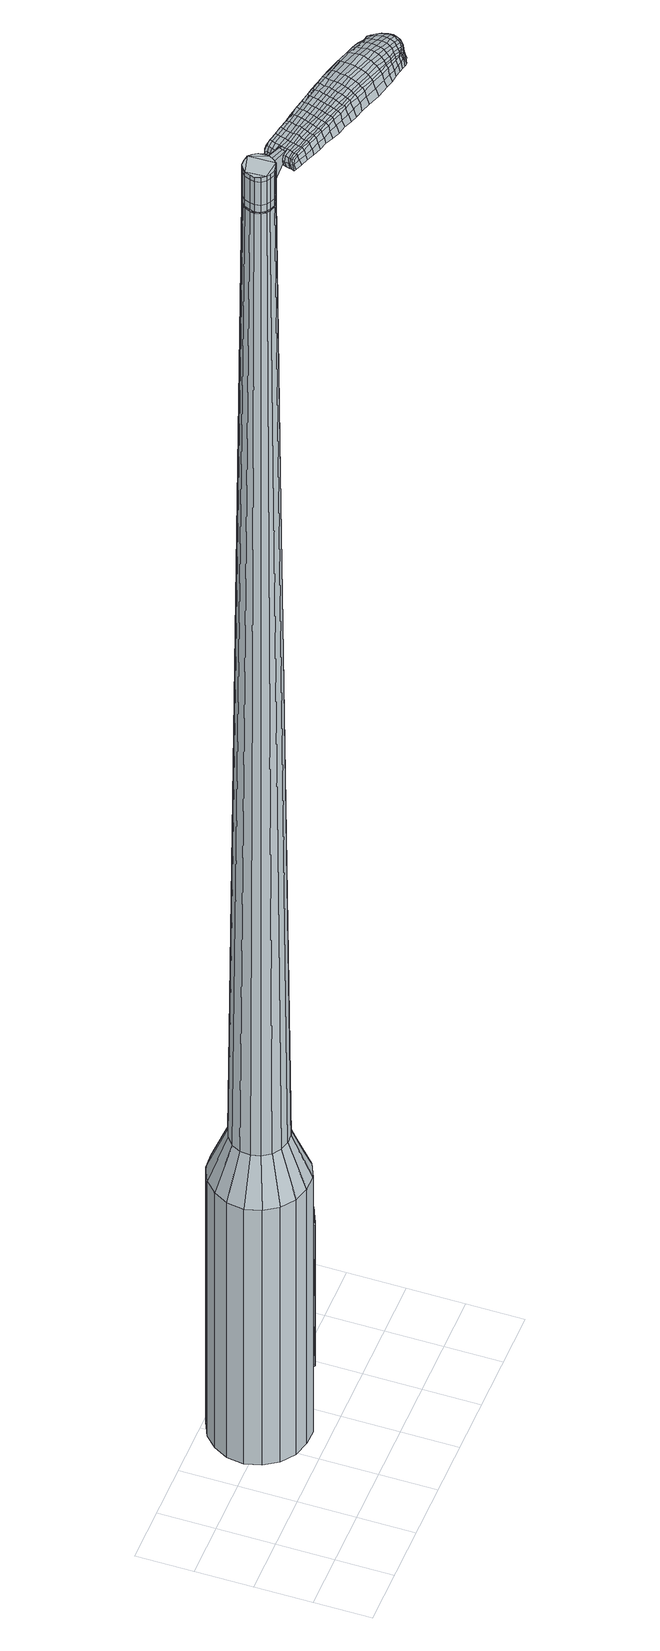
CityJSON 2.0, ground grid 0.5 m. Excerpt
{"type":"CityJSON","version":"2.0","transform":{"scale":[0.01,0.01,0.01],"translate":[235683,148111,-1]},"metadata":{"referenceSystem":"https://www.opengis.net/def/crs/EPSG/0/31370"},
"CityObjects":{
"object1":{"type":"GenericCityObject","attributes":{"cluster":174,"mean_distance_to_centroid":0.122,"new_centroid_x":235684.15,"new_centroid_y":148112.05,"mean_distance_to_camera":5.03,"H1":-2.12,"H2":-14.89,"Z_final":112.78,"cluster2":-1,"proj_x":235683.38,"proj_y":148114.63,"id_line":64662,"bearing_l":253.35,"distance":2.69,"orientation":"left","G_obj":343.35},"geometry":[{"type":"MultiSurface","lod":"2","boundaries":[[[0,1,2,3]],[[1,4,5,2]],[[4,6,7,5]],[[6,8,9,7]],[[8,10,11,9]],[[10,12,13,11]],[[12,14,15,13]],[[14,16,17,15]],[[16,18,19,17]],[[18,20,21,19]],[[20,22,23,21]],[[22,24,25,23]],[[24,26,27,25]],[[26,28,29,27]],[[28,30,31,29]],[[30,32,33,31]],[[32,34,35,33]],[[34,0,3,35]],[[36,37,38,39]],[[38,40,41,42]],[[41,43,42]],[[42,44,45,46]],[[45,47,46]],[[46,48,49,50]],[[49,51,50]],[[42,46,50,38]],[[50,52,39,38]],[[53,36,39]],[[2,5,7,35]],[[7,9,11,15]],[[11,13,15]],[[15,17,19,23]],[[19,21,23]],[[23,25,27,31]],[[27,29,31]],[[15,23,31,7]],[[31,33,35,7]],[[3,2,35]],[[1,0,54,55]],[[0,34,56,54]],[[34,32,57,56]],[[32,30,58,57]],[[30,28,59,58]],[[28,26,60,59]],[[26,24,61,60]],[[24,22,62,61]],[[22,20,63,62]],[[20,18,64,63]],[[18,16,65,64]],[[16,14,66,65]],[[14,12,67,66]],[[12,10,68,67]],[[10,8,69,68]],[[8,6,70,69]],[[6,4,71,70]],[[4,1,55,71]],[[55,54,72,73]],[[54,56,74,72]],[[56,57,75,74]],[[57,58,76,75]],[[58,59,77,76]],[[59,60,78,77]],[[60,61,79,78]],[[61,62,80,79]],[[62,63,81,80]],[[63,64,82,81]],[[64,65,83,82]],[[65,66,84,83]],[[66,67,85,84]],[[67,68,86,85]],[[68,69,87,86]],[[69,70,88,87]],[[70,71,89,88]],[[71,55,73,89]],[[72,90,91,73]],[[92,93,90,72]],[[94,95,93,92]],[[96,97,95,94]],[[98,99,97,96]],[[100,101,99,98]],[[102,103,101,100]],[[104,105,103,102]],[[106,107,105,104]],[[82,108,107,106]],[[109,110,108,82]],[[111,112,110,109]],[[113,114,112,111]],[[115,116,114,113]],[[117,118,116,115]],[[119,120,118,117]],[[121,122,120,119]],[[73,91,122,121]],[[123,124,125,126]],[[127,123,126,128]],[[129,127,128,130]],[[131,129,130,132]],[[133,131,132,134]],[[135,133,134,136]],[[137,135,136,138]],[[139,137,138,140]],[[141,139,140,142]],[[143,141,142,144]],[[145,143,144,146]],[[147,145,146,148]],[[149,147,148,150]],[[151,149,150,152]],[[153,151,152,154]],[[155,153,154,156]],[[74,92,72]],[[74,75,94,92]],[[75,76,96,94]],[[76,77,98,96]],[[77,78,100,98]],[[78,79,102,100]],[[79,80,104,102]],[[80,81,106,104]],[[81,82,106]],[[83,109,82]],[[83,84,111,109]],[[84,85,113,111]],[[85,86,115,113]],[[86,87,117,115]],[[87,88,119,117]],[[88,89,121,119]],[[89,73,121]],[[157,122,91]],[[157,158,120,122]],[[158,159,118,120]],[[159,160,116,118]],[[160,161,114,116]],[[161,162,112,114]],[[162,163,110,112]],[[163,108,110]],[[164,107,108]],[[164,165,105,107]],[[165,166,103,105]],[[166,167,101,103]],[[167,168,99,101]],[[168,169,97,99]],[[169,170,95,97]],[[170,171,93,95]],[[171,90,93]],[[39,52,155,172]],[[91,90,173,156]],[[53,39,172,124]],[[90,171,125,173]],[[36,53,124,123]],[[171,170,126,125]],[[37,36,123,127]],[[170,169,128,126]],[[38,37,127,129]],[[169,168,130,128]],[[40,38,129,131]],[[168,167,132,130]],[[41,40,131,133]],[[167,166,134,132]],[[43,41,133,135]],[[166,165,136,134]],[[42,43,135,137]],[[165,164,138,136]],[[44,42,137,139]],[[164,108,140,138]],[[45,44,139,141]],[[108,163,142,140]],[[47,45,141,143]],[[163,162,144,142]],[[46,47,143,145]],[[162,161,146,144]],[[48,46,145,147]],[[161,160,148,146]],[[49,48,147,149]],[[160,159,150,148]],[[51,49,149,151]],[[159,158,152,150]],[[50,51,151,153]],[[158,157,154,152]],[[52,50,153,155]],[[157,91,156,154]],[[155,156,174,175]],[[156,173,176,174]],[[173,125,177,176]],[[125,124,178,177]],[[124,172,179,178]],[[172,155,175,179]],[[180,181,182,183]],[[184,180,183,185]],[[180,184,186,187]],[[181,180,187,188]],[[189,190,191,192]],[[193,189,192,194]],[[189,193,195,196]],[[190,189,196,197]],[[198,199,200,201]],[[202,198,201,203]],[[198,202,204,205]],[[199,198,205,206]],[[207,208,209,210]],[[211,207,210,212]],[[207,211,213,214]],[[208,207,214,215]],[[216,217,218,219]],[[220,216,219,221]],[[216,220,222,223]],[[217,216,223,224]],[[225,226,227,228]],[[229,225,228,230]],[[225,229,231,232]],[[226,225,232,233]],[[234,235,236,237]],[[226,234,237,227]],[[234,226,233,238]],[[235,234,238,239]],[[240,241,242,243]],[[235,240,243,236]],[[240,235,239,244]],[[241,240,244,245]],[[246,184,185,247]],[[241,246,247,242]],[[246,241,245,248]],[[184,246,248,186]],[[249,250,251,252]],[[253,249,252,254]],[[249,253,255,256]],[[250,249,256,257]],[[258,259,260,261]],[[250,258,261,251]],[[258,250,257,262]],[[259,258,262,263]],[[264,265,266,267]],[[259,264,267,260]],[[264,259,263,268]],[[265,264,268,269]],[[270,271,272,273]],[[265,270,273,266]],[[270,265,269,274]],[[271,270,274,275]],[[276,181,188,277]],[[271,276,277,272]],[[276,271,275,278]],[[181,276,278,182]],[[279,280,281,282]],[[283,279,282,284]],[[279,283,285,286]],[[280,279,286,287]],[[288,289,290,291]],[[280,288,291,281]],[[288,280,287,292]],[[289,288,292,293]],[[294,295,296,297]],[[289,294,297,290]],[[294,289,293,298]],[[295,294,298,299]],[[300,193,194,301]],[[295,300,301,296]],[[300,295,299,302]],[[193,300,302,195]],[[303,304,305,306]],[[307,303,306,308]],[[303,307,309,310]],[[304,303,310,311]],[[312,313,314,315]],[[304,312,315,305]],[[312,304,311,316]],[[313,312,316,317]],[[318,319,320,321]],[[313,318,321,314]],[[318,313,317,322]],[[319,318,322,323]],[[324,325,326,327]],[[319,324,327,320]],[[324,319,323,328]],[[325,324,328,329]],[[330,190,197,331]],[[325,330,331,326]],[[330,325,329,332]],[[190,330,332,191]],[[333,219,218,334]],[[335,333,334,336]],[[333,335,337,338]],[[219,333,338,221]],[[339,335,336,340]],[[341,339,340,342]],[[339,341,343,344]],[[335,339,344,337]],[[345,341,342,346]],[[347,345,346,348]],[[345,347,349,350]],[[341,345,350,343]],[[351,347,348,352]],[[353,351,352,354]],[[351,353,355,356]],[[347,351,356,349]],[[357,353,354,358]],[[208,357,358,209]],[[357,208,215,359]],[[353,357,359,355]],[[360,361,206,205]],[[362,360,205,204]],[[360,362,363,364]],[[361,360,364,365]],[[366,367,365,364]],[[368,366,364,363]],[[366,368,369,370]],[[367,366,370,371]],[[372,373,371,370]],[[374,372,370,369]],[[372,374,375,376]],[[373,372,376,377]],[[378,379,377,376]],[[380,378,376,375]],[[378,380,213,211]],[[379,378,211,212]],[[381,382,383,384]],[[283,381,384,285]],[[381,283,284,385]],[[382,381,385,386]],[[387,202,203,388]],[[382,387,388,383]],[[387,382,386,389]],[[202,387,389,204]],[[390,391,392,393]],[[229,390,393,231]],[[390,229,230,394]],[[391,390,394,395]],[[396,397,398,399]],[[391,396,399,392]],[[396,391,395,400]],[[397,396,400,401]],[[402,199,206,403]],[[397,402,403,398]],[[402,397,401,404]],[[199,402,404,200]],[[405,406,407,408]],[[187,405,408,188]],[[405,187,186,409]],[[406,405,409,410]],[[411,412,413,414]],[[406,411,414,407]],[[411,406,410,415]],[[412,411,415,416]],[[417,210,209,418]],[[412,417,418,413]],[[417,412,416,419]],[[210,417,419,212]],[[420,421,422,423]],[[192,420,423,194]],[[420,192,191,424]],[[421,420,424,425]],[[426,214,213,427]],[[421,426,427,422]],[[426,421,425,428]],[[214,426,428,215]],[[429,430,431,432]],[[307,429,432,309]],[[429,307,308,433]],[[430,429,433,434]],[[435,220,221,436]],[[430,435,436,431]],[[435,430,434,437]],[[220,435,437,222]],[[438,439,440,441]],[[253,438,441,255]],[[438,253,254,442]],[[439,438,442,443]],[[444,445,446,447]],[[439,444,447,440]],[[444,439,443,448]],[[445,444,448,449]],[[450,217,224,451]],[[445,450,451,446]],[[450,445,449,452]],[[217,450,452,218]],[[453,454,443,442]],[[252,453,442,254]],[[453,252,251,455]],[[454,453,455,456]],[[457,458,449,448]],[[454,457,448,443]],[[457,454,456,459]],[[458,457,459,460]],[[461,334,218,452]],[[458,461,452,449]],[[461,458,460,462]],[[334,461,462,336]],[[463,464,465,466]],[[310,463,466,311]],[[463,310,309,432]],[[464,463,432,431]],[[467,338,337,468]],[[464,467,468,465]],[[467,464,431,436]],[[338,467,436,221]],[[469,470,456,455]],[[261,469,455,251]],[[469,261,260,471]],[[470,469,471,472]],[[473,474,460,459]],[[470,473,459,456]],[[473,470,472,475]],[[474,473,475,476]],[[477,340,336,462]],[[474,477,462,460]],[[477,474,476,478]],[[340,477,478,342]],[[479,480,481,482]],[[316,479,482,317]],[[479,316,311,466]],[[480,479,466,465]],[[483,344,343,484]],[[480,483,484,481]],[[483,480,465,468]],[[344,483,468,337]],[[485,486,472,471]],[[267,485,471,260]],[[485,267,266,487]],[[486,485,487,488]],[[489,490,476,475]],[[486,489,475,472]],[[489,486,488,491]],[[490,489,491,492]],[[493,346,342,478]],[[490,493,478,476]],[[493,490,492,494]],[[346,493,494,348]],[[495,496,497,498]],[[322,495,498,323]],[[495,322,317,482]],[[496,495,482,481]],[[499,350,349,500]],[[496,499,500,497]],[[499,496,481,484]],[[350,499,484,343]],[[501,502,488,487]],[[273,501,487,266]],[[501,273,272,503]],[[502,501,503,504]],[[505,506,492,491]],[[502,505,491,488]],[[505,502,504,507]],[[506,505,507,508]],[[509,352,348,494]],[[506,509,494,492]],[[509,506,508,510]],[[352,509,510,354]],[[511,512,513,514]],[[328,511,514,329]],[[511,328,323,498]],[[512,511,498,497]],[[515,356,355,516]],[[512,515,516,513]],[[515,512,497,500]],[[356,515,500,349]],[[517,518,504,503]],[[277,517,503,272]],[[517,277,188,408]],[[518,517,408,407]],[[519,520,508,507]],[[518,519,507,504]],[[519,518,407,414]],[[520,519,414,413]],[[521,358,354,510]],[[520,521,510,508]],[[521,520,413,418]],[[358,521,418,209]],[[522,523,425,424]],[[332,522,424,191]],[[522,332,329,514]],[[523,522,514,513]],[[524,359,215,428]],[[523,524,428,425]],[[524,523,513,516]],[[359,524,516,355]],[[525,526,386,385]],[[282,525,385,284]],[[525,282,281,527]],[[526,525,527,528]],[[529,362,204,389]],[[526,529,389,386]],[[529,526,528,530]],[[362,529,530,363]],[[531,532,533,534]],[[232,531,534,233]],[[531,232,231,393]],[[532,531,393,392]],[[535,536,537,538]],[[532,535,538,533]],[[535,532,392,399]],[[536,535,399,398]],[[539,361,365,540]],[[536,539,540,537]],[[539,536,398,403]],[[361,539,403,206]],[[541,542,528,527]],[[291,541,527,281]],[[541,291,290,543]],[[542,541,543,544]],[[545,368,363,530]],[[542,545,530,528]],[[545,542,544,546]],[[368,545,546,369]],[[547,548,549,550]],[[238,547,550,239]],[[547,238,233,534]],[[548,547,534,533]],[[551,552,553,554]],[[548,551,554,549]],[[551,548,533,538]],[[552,551,538,537]],[[555,367,371,556]],[[552,555,556,553]],[[555,552,537,540]],[[367,555,540,365]],[[557,558,544,543]],[[297,557,543,290]],[[557,297,296,559]],[[558,557,559,560]],[[561,374,369,546]],[[558,561,546,544]],[[561,558,560,562]],[[374,561,562,375]],[[563,564,565,566]],[[244,563,566,245]],[[563,244,239,550]],[[564,563,550,549]],[[567,568,569,570]],[[564,567,570,565]],[[567,564,549,554]],[[568,567,554,553]],[[571,373,377,572]],[[568,571,572,569]],[[571,568,553,556]],[[373,571,556,371]],[[573,574,560,559]],[[301,573,559,296]],[[573,301,194,423]],[[574,573,423,422]],[[575,380,375,562]],[[574,575,562,560]],[[575,574,422,427]],[[380,575,427,213]],[[576,577,410,409]],[[248,576,409,186]],[[576,248,245,566]],[[577,576,566,565]],[[578,579,416,415]],[[577,578,415,410]],[[578,577,565,570]],[[579,578,570,569]],[[580,379,212,419]],[[579,580,419,416]],[[580,579,569,572]],[[379,580,572,377]],[[581,582,583,584]],[[584,583,585,586]],[[587,585,583,588]],[[588,583,582,589]],[[590,591,592,593]],[[593,592,594,595]],[[596,594,592,597]],[[597,592,591,598]],[[599,600,601,602]],[[602,601,603,604]],[[605,603,601,606]],[[606,601,600,607]],[[608,609,610,611]],[[611,610,612,613]],[[614,612,610,615]],[[615,610,609,616]],[[617,618,619,620]],[[620,619,621,622]],[[623,621,619,624]],[[624,619,618,625]],[[626,627,628,629]],[[629,628,630,631]],[[632,630,628,633]],[[633,628,627,634]],[[635,636,637,638]],[[638,637,627,626]],[[634,627,637,639]],[[639,637,636,640]],[[641,642,643,644]],[[644,643,636,635]],[[640,636,643,645]],[[645,643,642,646]],[[586,585,647,648]],[[648,647,642,641]],[[646,642,647,649]],[[649,647,585,587]],[[650,651,652,653]],[[653,652,654,655]],[[656,654,652,657]],[[657,652,651,658]],[[659,660,661,662]],[[662,661,651,650]],[[658,651,661,663]],[[663,661,660,664]],[[665,666,667,668]],[[668,667,660,659]],[[664,660,667,669]],[[669,667,666,670]],[[671,672,673,674]],[[674,673,666,665]],[[670,666,673,675]],[[675,673,672,676]],[[589,582,677,678]],[[678,677,672,671]],[[676,672,677,679]],[[679,677,582,581]],[[680,681,682,683]],[[683,682,684,685]],[[686,684,682,687]],[[687,682,681,688]],[[689,690,691,692]],[[692,691,681,680]],[[688,681,691,693]],[[693,691,690,694]],[[695,696,697,698]],[[698,697,690,689]],[[694,690,697,699]],[[699,697,696,700]],[[595,594,701,702]],[[702,701,696,695]],[[700,696,701,703]],[[703,701,594,596]],[[704,705,706,707]],[[707,706,708,709]],[[710,708,706,711]],[[711,706,705,712]],[[713,714,715,716]],[[716,715,705,704]],[[712,705,715,717]],[[717,715,714,718]],[[719,720,721,722]],[[722,721,714,713]],[[718,714,721,723]],[[723,721,720,724]],[[725,726,727,728]],[[728,727,720,719]],[[724,720,727,729]],[[729,727,726,730]],[[598,591,731,732]],[[732,731,726,725]],[[730,726,731,733]],[[733,731,591,590]],[[617,620,734,735]],[[735,734,736,737]],[[738,736,734,739]],[[739,734,620,622]],[[737,736,740,741]],[[741,740,742,743]],[[744,742,740,745]],[[745,740,736,738]],[[743,742,746,747]],[[747,746,748,749]],[[750,748,746,751]],[[751,746,742,744]],[[749,748,752,753]],[[753,752,754,755]],[[756,754,752,757]],[[757,752,748,750]],[[755,754,758,759]],[[759,758,609,608]],[[616,609,758,760]],[[760,758,754,756]],[[607,761,762,606]],[[606,762,763,605]],[[764,763,762,765]],[[765,762,761,766]],[[766,767,768,765]],[[765,768,769,764]],[[770,769,768,771]],[[771,768,767,772]],[[772,773,774,771]],[[771,774,775,770]],[[776,775,774,777]],[[777,774,773,778]],[[778,779,780,777]],[[777,780,781,776]],[[614,781,780,612]],[[612,780,779,613]],[[782,783,784,785]],[[785,784,684,686]],[[685,684,784,786]],[[786,784,783,787]],[[604,603,788,789]],[[789,788,783,782]],[[787,783,788,790]],[[790,788,603,605]],[[791,792,793,794]],[[794,793,630,632]],[[631,630,793,795]],[[795,793,792,796]],[[797,798,799,800]],[[800,799,792,791]],[[796,792,799,801]],[[801,799,798,802]],[[607,600,803,804]],[[804,803,798,797]],[[802,798,803,805]],[[805,803,600,599]],[[806,807,808,809]],[[809,808,588,589]],[[587,588,808,810]],[[810,808,807,811]],[[812,813,814,815]],[[815,814,807,806]],[[811,807,814,816]],[[816,814,813,817]],[[608,611,818,819]],[[819,818,813,812]],[[817,813,818,820]],[[820,818,611,613]],[[821,822,823,824]],[[824,823,593,595]],[[590,593,823,825]],[[825,823,822,826]],[[614,615,827,828]],[[828,827,822,821]],[[826,822,827,829]],[[829,827,615,616]],[[830,831,832,833]],[[833,832,708,710]],[[709,708,832,834]],[[834,832,831,835]],[[622,621,836,837]],[[837,836,831,830]],[[835,831,836,838]],[[838,836,621,623]],[[839,840,841]],[[841,840,654,656]],[[655,654,840,842]],[[842,840,843]],[[844,845,846,847]],[[847,846,840,839]],[[843,840,846,848]],[[848,846,845,849]],[[625,618,850,851]],[[851,850,845,844]],[[849,845,850,852]],[[852,850,618,617]],[[843,853,842]],[[842,853,653,655]],[[650,653,853,854]],[[849,855,856,848]],[[848,856,853,843]],[[854,853,856,857]],[[857,856,855,858]],[[617,735,859,852]],[[852,859,855,849]],[[858,855,859,860]],[[860,859,735,737]],[[861,862,863,864]],[[864,863,711,712]],[[710,711,863,833]],[[833,863,862,830]],[[738,739,865,866]],[[866,865,862,861]],[[830,862,865,837]],[[837,865,739,622]],[[867,868,854]],[[854,868,662,650]],[[659,662,868,869]],[[868,867,869]],[[858,870,871,857]],[[857,871,867,854]],[[869,867,871,872]],[[872,871,870,873]],[[737,741,874,860]],[[860,874,870,858]],[[873,870,874,875]],[[875,874,741,743]],[[876,877,878,879]],[[879,878,717,718]],[[712,717,878,864]],[[864,878,877,861]],[[744,745,880,881]],[[881,880,877,876]],[[861,877,880,866]],[[866,880,745,738]],[[882,883,869]],[[869,883,668,659]],[[665,668,883,884]],[[884,883,882,885]],[[873,886,887,872]],[[872,887,882,869]],[[885,882,887,888]],[[888,887,886,889]],[[743,747,890,875]],[[875,890,886,873]],[[889,886,890,891]],[[891,890,747,749]],[[892,893,894,895]],[[895,894,723,724]],[[718,723,894,879]],[[879,894,893,876]],[[750,751,896,897]],[[897,896,893,892]],[[876,893,896,881]],[[881,896,751,744]],[[885,898,899,884]],[[884,899,674,665]],[[671,674,899,900]],[[900,899,898,901]],[[889,902,903,888]],[[888,903,898,885]],[[901,898,903,904]],[[904,903,902,905]],[[749,753,906,891]],[[891,906,902,889]],[[905,902,906,907]],[[907,906,753,755]],[[908,909,910,911]],[[911,910,729,730]],[[724,729,910,895]],[[895,910,909,892]],[[756,757,912,913]],[[913,912,909,908]],[[892,909,912,897]],[[897,912,757,750]],[[901,914,915,900]],[[900,915,678,671]],[[589,678,915,809]],[[809,915,914,806]],[[905,916,917,904]],[[904,917,914,901]],[[806,914,917,815]],[[815,917,916,812]],[[755,759,918,907]],[[907,918,916,905]],[[812,916,918,819]],[[819,918,759,608]],[[826,919,920,825]],[[825,920,733,590]],[[730,733,920,911]],[[911,920,919,908]],[[616,760,921,829]],[[829,921,919,826]],[[908,919,921,913]],[[913,921,760,756]],[[787,922,923,786]],[[786,923,683,685]],[[680,683,923,924]],[[924,923,922,925]],[[605,763,926,790]],[[790,926,922,787]],[[925,922,926,927]],[[927,926,763,764]],[[928,929,930,931]],[[931,930,633,634]],[[632,633,930,794]],[[794,930,929,791]],[[932,933,934,935]],[[935,934,929,928]],[[791,929,934,800]],[[800,934,933,797]],[[766,761,936,937]],[[937,936,933,932]],[[797,933,936,804]],[[804,936,761,607]],[[925,938,939,924]],[[924,939,692,680]],[[689,692,939,940]],[[940,939,938,941]],[[764,769,942,927]],[[927,942,938,925]],[[941,938,942,943]],[[943,942,769,770]],[[944,945,946,947]],[[947,946,639,640]],[[634,639,946,931]],[[931,946,945,928]],[[948,949,950,951]],[[951,950,945,944]],[[928,945,950,935]],[[935,950,949,932]],[[772,767,952,953]],[[953,952,949,948]],[[932,949,952,937]],[[937,952,767,766]],[[941,954,955,940]],[[940,955,698,689]],[[695,698,955,956]],[[956,955,954,957]],[[770,775,958,943]],[[943,958,954,941]],[[957,954,958,959]],[[959,958,775,776]],[[960,961,962,963]],[[963,962,645,646]],[[640,645,962,947]],[[947,962,961,944]],[[964,965,966,967]],[[967,966,961,960]],[[944,961,966,951]],[[951,966,965,948]],[[778,773,968,969]],[[969,968,965,964]],[[948,965,968,953]],[[953,968,773,772]],[[957,970,971,956]],[[956,971,702,695]],[[595,702,971,824]],[[824,971,970,821]],[[776,781,972,959]],[[959,972,970,957]],[[821,970,972,828]],[[828,972,781,614]],[[811,973,974,810]],[[810,974,649,587]],[[646,649,974,963]],[[963,974,973,960]],[[817,975,976,816]],[[816,976,973,811]],[[960,973,976,967]],[[967,976,975,964]],[[613,779,977,820]],[[820,977,975,817]],[[964,975,977,969]],[[969,977,779,778]],[[581,584,183,182]],[[584,586,185,183]],[[596,597,196,195]],[[597,598,197,196]],[[599,602,201,200]],[[602,604,203,201]],[[623,624,223,222]],[[624,625,224,223]],[[626,629,228,227]],[[629,631,230,228]],[[635,638,237,236]],[[638,626,227,237]],[[641,644,243,242]],[[644,635,236,243]],[[586,648,247,185]],[[648,641,242,247]],[[656,657,256,255]],[[657,658,257,256]],[[658,663,262,257]],[[663,664,263,262]],[[664,669,268,263]],[[669,670,269,268]],[[670,675,274,269]],[[675,676,275,274]],[[676,679,278,275]],[[679,581,182,278]],[[686,687,286,285]],[[687,688,287,286]],[[688,693,292,287]],[[693,694,293,292]],[[694,699,298,293]],[[699,700,299,298]],[[700,703,302,299]],[[703,596,195,302]],[[704,707,306,305]],[[707,709,308,306]],[[713,716,315,314]],[[716,704,305,315]],[[719,722,321,320]],[[722,713,314,321]],[[725,728,327,326]],[[728,719,320,327]],[[598,732,331,197]],[[732,725,326,331]],[[782,785,384,383]],[[785,686,285,384]],[[604,789,388,203]],[[789,782,383,388]],[[631,795,394,230]],[[795,796,395,394]],[[796,801,400,395]],[[801,802,401,400]],[[802,805,404,401]],[[805,599,200,404]],[[709,834,433,308]],[[834,835,434,433]],[[835,838,437,434]],[[838,623,222,437]],[[839,841,441,440]],[[841,656,255,441]],[[844,847,447,446]],[[847,839,440,447]],[[625,851,451,224]],[[851,844,446,451]],[[978,979,980,981]],[[982,983,981,980]],[[984,985,986,987]],[[988,989,990,991]],[[979,992,993,980]],[[994,982,980,993]],[[995,984,987,996]],[[997,998,989,988]],[[992,999,1000,993]],[[1000,1001,994,993]],[[1002,995,996,1003]],[[1004,998,997,1005]],[[999,1006,1007,1000]],[[1007,1008,1001,1000]],[[1009,1002,1003,1010]],[[1011,1004,1005,1012]],[[1013,1014,1015,1016]],[[1017,1018,1014,1013]],[[1017,1019,1020,1018]],[[1019,1021,1022,1020]],[[1023,1024,1025,1026]],[[1027,1028,1024,1023]],[[1029,1030,1028,1027]],[[1031,1032,1030,1029]],[[1026,1015,1014,1023]],[[1023,1014,1018,1027]],[[1018,1020,1029,1027]],[[1020,1022,1031,1029]],[[987,986,983,982]],[[996,987,982,994]],[[1001,1003,996,994]],[[1008,1010,1003,1001]],[[988,991,985,984]],[[997,988,984,995]],[[1005,997,995,1002]],[[1012,1005,1002,1009]],[[989,1013,1016,990]],[[998,1017,1013,989]],[[1019,1017,998,1004]],[[1021,1019,1004,1011]],[[1033,1034,1035,1036]],[[1035,1037,1038,1039]],[[1035,1039,1040,1041]],[[1035,1041,1036]],[[1042,1033,1036,1043]],[[1044,1043,1036,1045]],[[1046,1045,1036]],[[1047,1035,1034,1048]],[[1049,1047,1048,1050]],[[1051,1049,1050,1052]],[[1053,1051,1052,1054]],[[1055,1053,1054,1056]],[[1056,1057,1058,1059]],[[1056,1059,1060,1061]],[[1056,1061,1062,1063]],[[1062,1064,1065,1066]],[[1062,1066,1067,1068]],[[1062,1068,1063]],[[1056,1063,1055]],[[1069,1070,1034,1033]],[[1071,1072,1037,1035]],[[1073,1074,1046,1036]],[[1070,1075,1048,1034]],[[1076,1071,1035,1047]],[[1075,1077,1050,1048]],[[1078,1076,1047,1049]],[[1077,1079,1052,1050]],[[1080,1078,1049,1051]],[[1079,1081,1054,1052]],[[1082,1080,1051,1053]],[[1081,1083,1056,1054]],[[1084,1082,1053,1055]],[[1083,1085,1057,1056]],[[1086,1087,1064,1062]],[[1088,1084,1055,1063]],[[1058,1057,1085,1089]],[[1059,1058,1089,1090]],[[1060,1059,1090,1091]],[[1061,1060,1091,1092]],[[1062,1061,1092,1086]],[[1093,1069,1033,1042]],[[1094,1093,1042,1043]],[[1095,1094,1043,1044]],[[1096,1095,1044,1045]],[[1074,1096,1045,1046]],[[1038,1037,1072,1097]],[[1065,1064,1087,1098]],[[1039,1038,1097,1099]],[[1040,1039,1099,1100]],[[1041,1040,1100,1101]],[[1036,1041,1101,1073]],[[1066,1065,1098,1102]],[[1067,1066,1102,1103]],[[1068,1067,1103,1104]],[[1063,1068,1104,1088]]]}]}
},
"vertices":[
[158,94,384],[151,81,384],[151,81,96],[158,94,96],[141,71,384],[141,71,96],[127,65,384],[127,65,96],[113,65,384],[113,65,96],[99,69,384],[99,69,96],[87,78,384],[87,78,96],[79,90,384],[79,90,96],[75,104,384],[75,104,96],[77,119,384],[77,119,96],[84,132,384],[84,132,96],[94,142,384],[94,142,96],[108,148,384],[108,148,96],[122,149,384],[122,149,96],[136,144,384],[136,144,96],[148,136,384],[148,136,96],[156,123,384],[156,123,96],[160,109,384],[160,109,96],[130,112,1524],[127,116,1524],[124,119,1524],[130,103,1524],[119,120,1524],[114,120,1524],[107,115,1524],[110,118,1524],[105,110,1524],[104,106,1524],[108,97,1524],[105,101,1524],[111,95,1524],[116,93,1524],[125,95,1524],[121,94,1524],[128,99,1524],[131,107,1524],[142,99,429],[138,92,429],[143,108,429],[141,117,429],[136,124,429],[129,129,429],[120,132,429],[112,131,429],[104,128,429],[97,122,429],[93,114,429],[92,105,429],[94,97,429],[99,89,429],[106,84,429],[115,82,429],[123,82,429],[131,86,429],[130,103,1483],[128,99,1483],[131,107,1483],[130,112,1483],[127,116,1483],[124,119,1483],[119,120,1483],[114,120,1483],[110,118,1483],[107,115,1483],[105,110,1483],[104,106,1483],[105,101,1483],[108,97,1483],[111,95,1483],[116,93,1483],[121,94,1483],[125,95,1483],[130,103,1485],[128,99,1485],[130,107,1483],[130,107,1485],[129,112,1483],[129,112,1485],[127,115,1483],[127,115,1485],[123,118,1483],[123,118,1485],[119,119,1483],[119,119,1485],[115,119,1483],[115,119,1485],[110,117,1483],[110,117,1485],[107,114,1483],[107,114,1485],[105,110,1485],[105,106,1483],[105,106,1485],[106,102,1483],[106,102,1485],[108,98,1483],[108,98,1485],[112,95,1483],[112,95,1485],[116,94,1483],[116,94,1485],[120,94,1483],[120,94,1485],[125,96,1483],[125,96,1485],[130,112,1519],[131,107,1519],[131,107,1493],[130,112,1493],[127,116,1519],[127,116,1493],[124,119,1519],[124,119,1493],[119,120,1519],[119,120,1493],[114,120,1519],[114,120,1493],[110,118,1519],[110,118,1493],[107,115,1519],[107,115,1493],[105,110,1519],[105,110,1493],[104,106,1519],[104,106,1493],[105,101,1519],[105,101,1493],[108,97,1519],[108,97,1493],[111,95,1519],[111,95,1493],[116,93,1519],[116,93,1493],[121,94,1519],[121,94,1493],[125,95,1519],[125,95,1493],[128,99,1519],[128,99,1493],[125,95,1485],[121,94,1485],[116,93,1485],[111,95,1485],[108,97,1485],[105,101,1485],[104,106,1485],[107,115,1485],[110,118,1485],[114,120,1485],[119,120,1485],[124,119,1485],[127,116,1485],[130,112,1485],[131,107,1485],[130,103,1519],[130,103,1493],[147,94,1513],[147,94,1518],[148,97,1513],[149,100,1513],[149,100,1518],[148,97,1518],[214,57,1519],[207,60,1518],[208,58,1509],[214,56,1510],[222,55,1519],[223,53,1510],[221,56,1526],[213,59,1525],[206,62,1525],[225,94,1519],[218,96,1518],[217,95,1525],[224,93,1525],[233,92,1519],[232,91,1526],[235,93,1510],[227,95,1510],[220,97,1509],[290,56,1519],[289,53,1519],[290,53,1513],[291,56,1513],[290,61,1519],[291,61,1513],[289,61,1524],[289,57,1524],[288,53,1524],[219,78,1530],[212,80,1529],[211,77,1529],[218,74,1530],[228,75,1531],[227,72,1531],[229,79,1530],[220,81,1530],[213,83,1529],[142,101,1512],[141,98,1512],[142,98,1517],[143,100,1517],[143,103,1512],[144,103,1517],[144,103,1506],[143,100,1506],[142,98,1506],[271,42,1519],[267,42,1519],[268,41,1512],[271,40,1512],[273,42,1518],[274,40,1512],[273,43,1522],[271,43,1523],[268,44,1524],[263,43,1519],[257,44,1519],[258,43,1512],[263,42,1512],[263,45,1524],[257,46,1525],[251,46,1519],[244,48,1519],[245,46,1511],[252,44,1511],[251,47,1526],[244,49,1526],[233,51,1519],[234,49,1510],[233,53,1526],[144,83,1513],[151,80,1513],[151,81,1518],[144,84,1517],[139,85,1512],[140,85,1516],[140,84,1506],[145,81,1507],[152,79,1507],[158,77,1514],[165,75,1515],[165,76,1520],[158,79,1519],[159,76,1507],[166,73,1507],[172,72,1515],[179,70,1516],[179,71,1522],[172,74,1521],[173,71,1508],[180,68,1508],[186,67,1517],[193,65,1517],[193,66,1524],[186,69,1523],[187,65,1508],[194,63,1509],[200,62,1518],[200,64,1524],[201,60,1509],[282,76,1519],[279,77,1519],[278,76,1524],[281,75,1523],[284,75,1518],[283,74,1522],[285,75,1512],[283,77,1512],[280,78,1512],[274,79,1519],[269,81,1519],[268,80,1525],[273,78,1524],[276,80,1512],[270,82,1512],[263,83,1519],[256,86,1519],[255,84,1526],[262,82,1526],[265,84,1511],[257,87,1511],[245,89,1519],[243,88,1526],[246,90,1510],[153,112,1513],[160,110,1513],[162,111,1507],[154,112,1507],[147,113,1512],[149,113,1506],[148,112,1516],[152,111,1517],[159,109,1518],[168,108,1514],[175,106,1515],[176,107,1507],[169,109,1507],[167,107,1519],[174,105,1520],[182,105,1515],[190,103,1516],[191,104,1508],[184,106,1508],[181,104,1521],[188,102,1522],[197,101,1517],[204,100,1517],[206,101,1509],[198,102,1508],[195,100,1523],[203,98,1524],[211,98,1518],[213,99,1509],[210,97,1524],[148,99,1519],[147,96,1519],[155,96,1520],[154,94,1520],[156,99,1520],[149,101,1519],[162,94,1522],[162,92,1522],[170,92,1523],[169,90,1523],[170,95,1523],[163,97,1521],[177,90,1524],[176,87,1524],[184,88,1525],[183,85,1525],[185,91,1525],[178,93,1524],[191,86,1526],[190,83,1526],[198,84,1527],[197,81,1527],[199,87,1527],[192,89,1526],[205,82,1528],[204,79,1528],[206,85,1528],[286,58,1527],[285,54,1527],[286,62,1526],[282,63,1527],[281,59,1528],[280,56,1528],[275,61,1529],[274,57,1529],[276,65,1528],[269,67,1530],[268,63,1530],[267,59,1530],[261,65,1531],[260,62,1531],[262,69,1530],[253,72,1531],[253,68,1531],[251,64,1531],[240,71,1531],[239,68,1531],[241,75,1531],[286,73,1518],[287,70,1519],[288,71,1513],[287,74,1513],[284,73,1523],[286,70,1523],[289,66,1519],[290,66,1513],[288,66,1524],[276,42,1518],[278,43,1518],[277,44,1523],[275,43,1523],[276,41,1513],[279,42,1513],[281,45,1519],[285,47,1519],[283,47,1524],[280,45,1523],[282,44,1513],[285,46,1513],[287,50,1519],[286,50,1524],[288,49,1513],[213,61,1528],[214,63,1528],[207,65,1528],[207,63,1527],[222,58,1528],[222,60,1529],[215,65,1529],[216,68,1530],[209,70,1529],[208,67,1528],[224,62,1529],[225,65,1530],[217,71,1530],[210,74,1529],[226,69,1531],[223,92,1528],[222,89,1529],[231,87,1529],[231,89,1528],[216,93,1527],[215,91,1528],[221,86,1529],[230,83,1530],[214,87,1528],[145,112,1512],[145,110,1512],[146,109,1517],[146,111,1517],[146,113,1506],[146,111,1506],[144,107,1512],[145,106,1517],[145,107,1506],[138,86,1512],[138,88,1512],[139,87,1506],[138,85,1506],[139,87,1517],[139,88,1517],[139,90,1512],[139,93,1512],[140,92,1506],[139,89,1506],[140,90,1517],[141,93,1517],[140,95,1512],[141,95,1506],[141,95,1517],[144,85,1519],[144,87,1519],[151,83,1520],[152,84,1520],[145,89,1519],[146,91,1519],[152,86,1520],[153,89,1520],[147,94,1519],[154,91,1520],[152,110,1519],[151,108,1519],[158,106,1520],[159,108,1520],[150,105,1519],[157,103,1520],[158,80,1521],[159,82,1521],[165,78,1522],[166,79,1522],[159,84,1521],[160,87,1521],[166,82,1522],[167,84,1523],[161,89,1522],[168,87,1523],[166,106,1521],[165,104,1521],[173,102,1522],[173,104,1522],[164,101,1521],[172,99,1522],[172,75,1523],[173,77,1523],[179,73,1524],[180,74,1524],[173,79,1523],[174,82,1524],[180,77,1525],[181,80,1525],[175,85,1524],[182,82,1525],[180,102,1523],[180,100,1523],[187,98,1524],[188,101,1524],[179,97,1524],[186,95,1525],[186,70,1525],[187,72,1525],[193,68,1526],[194,70,1526],[187,75,1526],[188,77,1526],[194,72,1527],[195,75,1527],[189,80,1526],[196,78,1527],[195,99,1525],[194,97,1525],[201,95,1526],[202,97,1526],[193,93,1526],[200,91,1527],[200,65,1527],[200,67,1527],[201,70,1527],[202,73,1528],[203,76,1528],[209,95,1527],[208,93,1527],[207,89,1528],[282,73,1525],[283,71,1525],[279,75,1526],[280,72,1526],[285,67,1526],[281,68,1527],[272,44,1525],[275,45,1525],[271,45,1526],[269,44,1525],[278,46,1525],[281,48,1526],[276,49,1527],[274,47,1526],[283,51,1526],[279,52,1527],[274,76,1526],[275,74,1527],[268,79,1527],[269,76,1528],[275,70,1528],[269,72,1529],[264,46,1526],[266,47,1527],[260,48,1528],[258,47,1527],[268,49,1527],[271,51,1528],[264,53,1529],[262,50,1528],[273,54,1528],[266,56,1530],[262,81,1528],[262,78,1529],[254,83,1528],[254,81,1529],[262,74,1529],[254,76,1530],[252,49,1528],[253,50,1528],[245,52,1529],[244,51,1528],[255,52,1529],[257,55,1530],[249,58,1530],[247,55,1530],[259,58,1530],[250,61,1531],[243,86,1529],[243,84,1529],[242,80,1530],[233,54,1528],[234,56,1529],[235,58,1530],[237,61,1530],[238,65,1531],[208,60,1509],[208,62,1518],[214,59,1518],[215,57,1509],[222,57,1519],[223,55,1510],[222,58,1525],[214,61,1525],[207,63,1525],[216,93,1525],[218,94,1518],[224,92,1518],[223,91,1525],[233,90,1519],[231,89,1525],[234,91,1510],[226,93,1509],[219,95,1509],[288,54,1513],[287,54,1519],[288,57,1519],[289,57,1513],[288,61,1519],[289,60,1513],[287,61,1524],[287,57,1524],[286,54,1524],[212,77,1528],[213,79,1528],[219,77,1529],[219,74,1529],[228,75,1529],[227,72,1529],[229,78,1529],[220,81,1529],[213,83,1528],[144,97,1516],[143,97,1512],[144,100,1512],[145,100,1516],[145,103,1512],[146,102,1516],[146,103,1506],[145,100,1506],[144,97,1506],[268,43,1512],[268,44,1519],[271,44,1518],[271,42,1512],[273,44,1518],[273,42,1512],[273,45,1522],[271,45,1523],[268,46,1523],[258,45,1512],[258,46,1519],[263,45,1519],[264,44,1512],[263,47,1524],[257,48,1525],[245,48,1511],[244,50,1519],[252,48,1519],[253,46,1511],[252,49,1525],[244,51,1526],[234,53,1519],[234,51,1510],[233,55,1526],[152,83,1518],[152,82,1513],[145,84,1513],[145,86,1517],[140,86,1512],[141,87,1515],[141,85,1506],[146,83,1506],[153,80,1507],[166,78,1520],[166,77,1514],[159,79,1514],[159,81,1519],[160,78,1507],[167,75,1507],[180,73,1522],[180,71,1516],[173,74,1515],[173,76,1521],[174,72,1508],[181,70,1508],[194,68,1523],[194,66,1517],[187,69,1516],[187,71,1522],[188,67,1508],[195,65,1508],[201,64,1517],[200,66,1524],[202,62,1509],[277,74,1523],[278,75,1519],[281,74,1518],[280,73,1523],[283,73,1518],[282,72,1522],[284,74,1512],[282,75,1512],[279,76,1512],[267,78,1525],[268,79,1519],[273,77,1519],[273,76,1524],[275,78,1512],[270,80,1512],[254,83,1526],[255,84,1519],[263,81,1519],[261,80,1525],[264,82,1511],[257,85,1511],[244,87,1519],[243,86,1526],[246,88,1510],[161,109,1507],[160,108,1513],[153,110,1513],[154,110,1506],[148,111,1512],[149,111,1506],[148,110,1515],[152,109,1517],[159,107,1518],[176,105,1507],[175,104,1514],[167,106,1514],[169,107,1507],[166,105,1519],[174,103,1520],[191,102,1508],[189,101,1516],[182,103,1515],[183,104,1508],[181,102,1521],[188,100,1522],[205,99,1508],[204,98,1517],[196,99,1516],[198,100,1508],[195,98,1522],[202,96,1523],[211,96,1517],[212,97,1509],[209,95,1524],[149,98,1518],[148,96,1518],[156,96,1519],[155,94,1519],[157,99,1519],[150,101,1518],[163,94,1520],[162,92,1520],[170,92,1521],[169,89,1521],[171,95,1521],[164,97,1520],[177,90,1523],[176,87,1523],[184,88,1524],[184,85,1524],[185,91,1524],[178,93,1523],[191,86,1525],[191,83,1525],[198,84,1526],[198,81,1526],[199,87,1526],[192,89,1525],[206,82,1527],[205,79,1527],[206,85,1527],[283,55,1526],[284,58,1526],[285,62,1525],[281,63,1526],[281,59,1526],[280,56,1526],[274,58,1528],[275,61,1528],[275,65,1527],[268,67,1528],[268,63,1529],[267,60,1529],[260,62,1530],[261,65,1530],[262,69,1529],[253,71,1530],[252,68,1530],[251,64,1530],[239,68,1530],[240,71,1530],[241,75,1530],[286,70,1513],[285,70,1518],[284,72,1518],[285,73,1512],[283,71,1523],[284,69,1523],[287,65,1519],[288,65,1513],[286,65,1523],[276,46,1523],[277,45,1518],[275,44,1518],[274,45,1523],[275,43,1512],[278,44,1512],[282,49,1523],[283,48,1519],[280,46,1519],[279,47,1523],[281,45,1513],[284,48,1513],[285,51,1519],[284,51,1524],[286,51,1513],[208,65,1527],[215,63,1527],[214,62,1527],[207,64,1526],[222,59,1527],[223,60,1528],[210,71,1528],[217,68,1528],[215,66,1528],[209,68,1527],[224,63,1528],[225,66,1529],[218,71,1529],[211,74,1528],[226,69,1529],[231,86,1528],[222,89,1527],[223,90,1527],[231,88,1527],[216,92,1526],[216,91,1527],[222,85,1528],[230,83,1528],[215,87,1527],[148,109,1516],[147,109,1512],[147,111,1512],[148,110,1516],[148,111,1506],[148,110,1506],[146,106,1512],[147,106,1516],[147,107,1506],[141,86,1506],[140,87,1512],[140,86,1506],[141,87,1516],[141,88,1516],[142,92,1506],[142,92,1512],[141,90,1512],[141,89,1506],[142,90,1516],[143,92,1516],[142,95,1512],[143,94,1506],[143,95,1516],[145,86,1518],[152,84,1519],[147,91,1518],[146,89,1518],[153,86,1519],[154,89,1519],[148,93,1518],[154,91,1519],[159,106,1519],[152,107,1518],[152,108,1518],[159,107,1519],[151,104,1518],[158,102,1519],[159,82,1520],[159,81,1520],[166,79,1521],[161,87,1520],[160,84,1520],[167,82,1521],[168,84,1521],[161,89,1520],[169,87,1521],[173,102,1521],[166,104,1520],[166,105,1520],[173,103,1521],[165,100,1520],[172,99,1521],[173,77,1522],[173,76,1522],[180,74,1523],[180,75,1523],[175,82,1522],[174,79,1522],[181,77,1523],[182,80,1524],[176,85,1523],[183,82,1524],[187,98,1523],[180,100,1522],[181,101,1522],[188,99,1523],[179,97,1522],[186,95,1523],[187,72,1524],[187,71,1524],[194,69,1525],[194,70,1525],[189,77,1525],[188,75,1524],[195,72,1525],[196,75,1526],[190,80,1525],[197,78,1526],[202,94,1525],[195,96,1524],[195,97,1524],[202,96,1525],[193,93,1524],[201,91,1525],[201,68,1526],[201,67,1526],[203,73,1527],[202,70,1526],[204,76,1527],[209,92,1526],[209,94,1526],[208,89,1526],[282,70,1524],[281,72,1524],[278,73,1525],[279,72,1525],[284,66,1525],[280,67,1525],[271,47,1525],[274,46,1524],[272,45,1524],[269,46,1525],[276,50,1526],[280,49,1525],[277,48,1524],[273,48,1525],[282,52,1525],[278,53,1526],[274,73,1526],[273,75,1526],[267,77,1526],[268,75,1527],[275,69,1526],[268,71,1527],[259,49,1527],[265,48,1526],[264,47,1526],[258,48,1526],[264,54,1528],[270,52,1527],[268,50,1526],[262,51,1527],[272,55,1527],[265,57,1528],[262,77,1527],[261,79,1527],[254,82,1527],[254,80,1528],[262,73,1528],[254,76,1529],[246,53,1528],[253,51,1527],[252,50,1527],[245,52,1527],[249,58,1529],[257,56,1529],[255,53,1528],[247,55,1528],[259,59,1529],[250,61,1530],[242,83,1528],[243,85,1528],[242,79,1529],[234,57,1528],[233,56,1528],[237,62,1529],[236,59,1529],[238,65,1530],[140,85,1508],[142,92,1508],[173,81,1509],[171,74,1509],[194,75,1510],[191,66,1510],[231,62,1512],[229,54,1512],[211,59,1511],[214,68,1511],[249,57,1513],[262,54,1514],[259,45,1514],[246,48,1513],[144,98,1508],[175,89,1509],[196,83,1510],[234,71,1512],[217,77,1511],[251,66,1513],[264,62,1514],[146,105,1508],[178,96,1509],[199,91,1510],[237,80,1512],[219,85,1511],[267,71,1514],[254,75,1513],[148,111,1508],[180,104,1509],[201,99,1510],[239,89,1512],[222,94,1511],[269,79,1514],[257,84,1513],[275,50,1514],[280,50,1514],[278,44,1514],[272,42,1514],[277,59,1514],[282,57,1514],[279,67,1514],[284,64,1514],[282,75,1514],[286,71,1514],[285,52,1515],[289,54,1515],[289,53,1515],[284,47,1515],[286,56,1515],[289,55,1515],[287,60,1515],[289,56,1515],[289,64,1515],[290,57,1515],[147,138,334],[150,136,334],[150,136,165],[139,145,171],[147,138,165],[144,141,165],[141,142,166],[140,144,167],[139,144,169],[144,141,334],[141,142,333],[140,144,332],[139,144,331],[139,145,328],[158,123,165],[158,123,334],[161,109,165],[161,109,334],[159,94,165],[159,94,334],[153,81,165],[153,81,334],[142,70,165],[142,70,334],[138,68,334],[135,67,334],[132,66,333],[130,65,332],[129,64,331],[129,64,328],[138,68,165],[129,64,171],[129,64,169],[130,65,167],[132,66,166],[135,67,165],[145,136,334],[148,134,334],[148,134,165],[145,136,165],[137,142,171],[137,142,328],[155,122,334],[155,122,165],[158,109,334],[158,109,165],[157,95,334],[157,95,165],[150,82,334],[150,82,165],[140,73,334],[140,73,165],[137,71,334],[128,67,328],[128,67,171],[137,71,165],[134,69,334],[131,68,333],[129,67,332],[128,67,331],[142,138,334],[140,140,333],[138,141,332],[137,142,331],[142,138,165],[128,67,169],[140,140,166],[138,141,167],[137,142,169],[129,67,167],[131,68,166],[134,69,165]
]}
